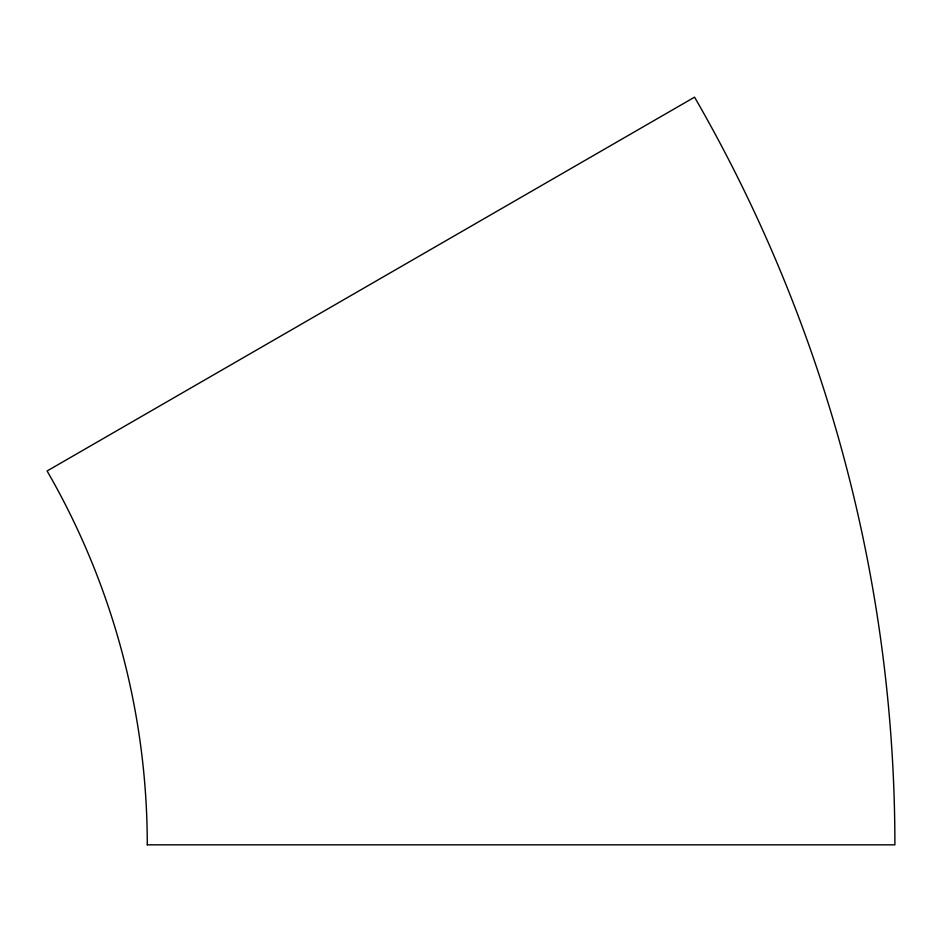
<?xml version="1.0" encoding="UTF-8"?>
<svg xmlns="http://www.w3.org/2000/svg" width="942" height="942" viewBox="0 0 942 942"><rect width="100%" height="100%" fill="white"/><g stroke="black" fill="none" stroke-linecap="round" stroke-linejoin="round"><path stroke-width="1.41" d="M147.235 844.833L894.888 844.833A1495.331 1495.331 0 0 0 694.56 97.167L47.1 470.976A747.701 747.701 0 0 1 147.27 844.797"/></g></svg>
